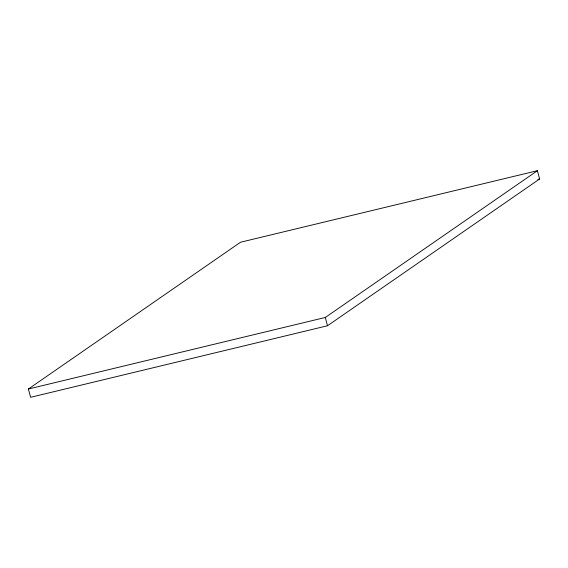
<?xml version="1.0" encoding="UTF-8"?>
<svg xmlns="http://www.w3.org/2000/svg" width="568" height="568" viewBox="0 0 568 568"><rect width="100%" height="100%" fill="white"/><g stroke="black" fill="none" stroke-linecap="round" stroke-linejoin="round"><path stroke-width="0.85" d="M28.4 389.016L240.512 242.238L537.406 170.691L539.6 178.984L327.488 325.762L30.594 397.309L28.4 389.016L325.301 317.469L537.406 170.691M537.882 179.403L539.6 178.984M325.301 317.469L327.488 325.762"/></g></svg>
